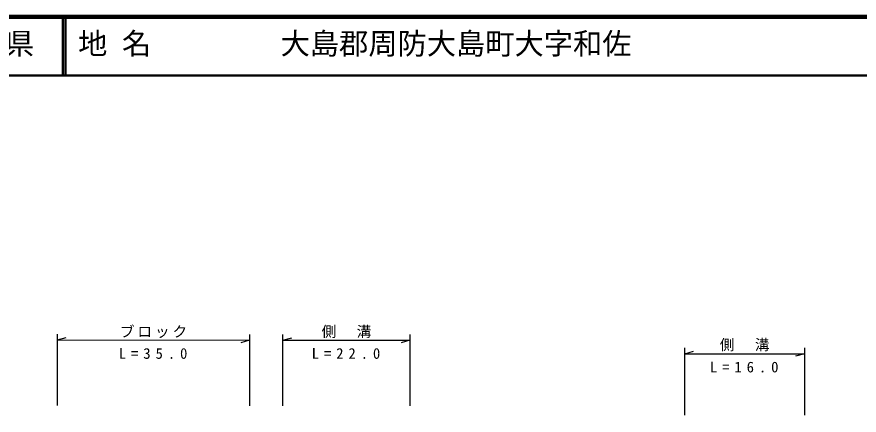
# Model space of a CAD drawing. Units: millimetres, scale not verified. Extents: x 40000 to 680000, y 20000 to 380000.
# Drawn here: x 359902 to 503965, y 311955 to 380000 of the extents above; entities that cross this region are included whole.
import ezdxf
from ezdxf.enums import TextEntityAlignment as Align

# ---------------------------------------------------------------- set-up
doc = ezdxf.new("R2010")
doc.units = ezdxf.units.MM
doc.header["$LTSCALE"] = 1000
for name, color, linetype, lineweight in [('M-BGD', 7, 'Continuous', 25), ('M-TTL', 2, 'Continuous', 140), ('M-TTL-LINE', 7, 'Continuous', 50)]:
    doc.layers.add(name, color=color, linetype=linetype, lineweight=lineweight)
doc.layers.add('M-STR-HTXT', color=7, linetype='Continuous')
doc.layers.add('M-TTL-TXT', color=7, linetype='Continuous')
doc.styles.add('ＭＳ ゴシック', font='')
doc.styles.get('ＭＳ ゴシック').set_extended_font_data('MS Gothic')

msp = doc.modelspace()

# ---------------------------------------------------------------- linework, layer by layer
at = {"layer": 'M-BGD'}
for p, q in [((366843, 313574), (366862, 325800)), ((399697, 325746), (399677, 313520)), ((405408, 313520), (405408, 325746)), ((427137, 325746), (427137, 313520)), ((366861, 324800), (368361, 325217)), ((366861, 324800), (399696, 324746)), ((399696, 324746), (398195, 324329)), ((405408, 324746), (406908, 325166)), ((405408, 324746), (427137, 324746)), ((427137, 324746), (425637, 324326)), ((474161, 311955), (474161, 323453)), ((474161, 322453), (475661, 322873)), ((494597, 323453), (494597, 311955)), ((474161, 322453), (494597, 322453)), ((494597, 322453), (493097, 322033))]:
    msp.add_line(p, q, dxfattribs=at)
at = {"layer": 'M-TTL'}
msp.add_line((680000, 380000), (40000, 380000), dxfattribs=at)
at = {"layer": 'M-TTL-LINE'}
for p, q in [((367750, 380000), (367750, 370000)), ((368250, 380000), (368250, 370000)), ((40000, 370000), (680000, 370000))]:
    msp.add_line(p, q, dxfattribs=at)

# ---------------------------------------------------------------- texts
at = {"layer": 'M-STR-HTXT', "char_height": 1833, "attachment_point": 7, "style": 'ＭＳ ゴシック'}
for s, insert in [('\\T1.2;ブロック', (377528, 325120)), ('\\T1.2;側\u3000溝', (412022, 325120)), ('\\T1.2;側\u3000溝', (480129, 322872)), ('\\T1.68;L=35.0', (377341, 321549)), ('\\T1.68;L=22.0', (410335, 321549)), ('\\T1.68;L=16.0', (478441, 319227))]:
    msp.add_mtext(s, dxfattribs=dict(at, insert=insert))
at = {"layer": 'M-TTL-TXT', "style": 'ＭＳ ゴシック'}
for s, p in [('山\u3000口\u3000県', (337875, 372500)), ('地 名', (370380, 372500)), ('大島郡周防大島町大字和佐', (405024, 372500))]:
    msp.add_text(s, height=3666, dxfattribs=at).set_placement(p, align=Align.BOTTOM_LEFT)

doc.saveas('drawing.dxf')
